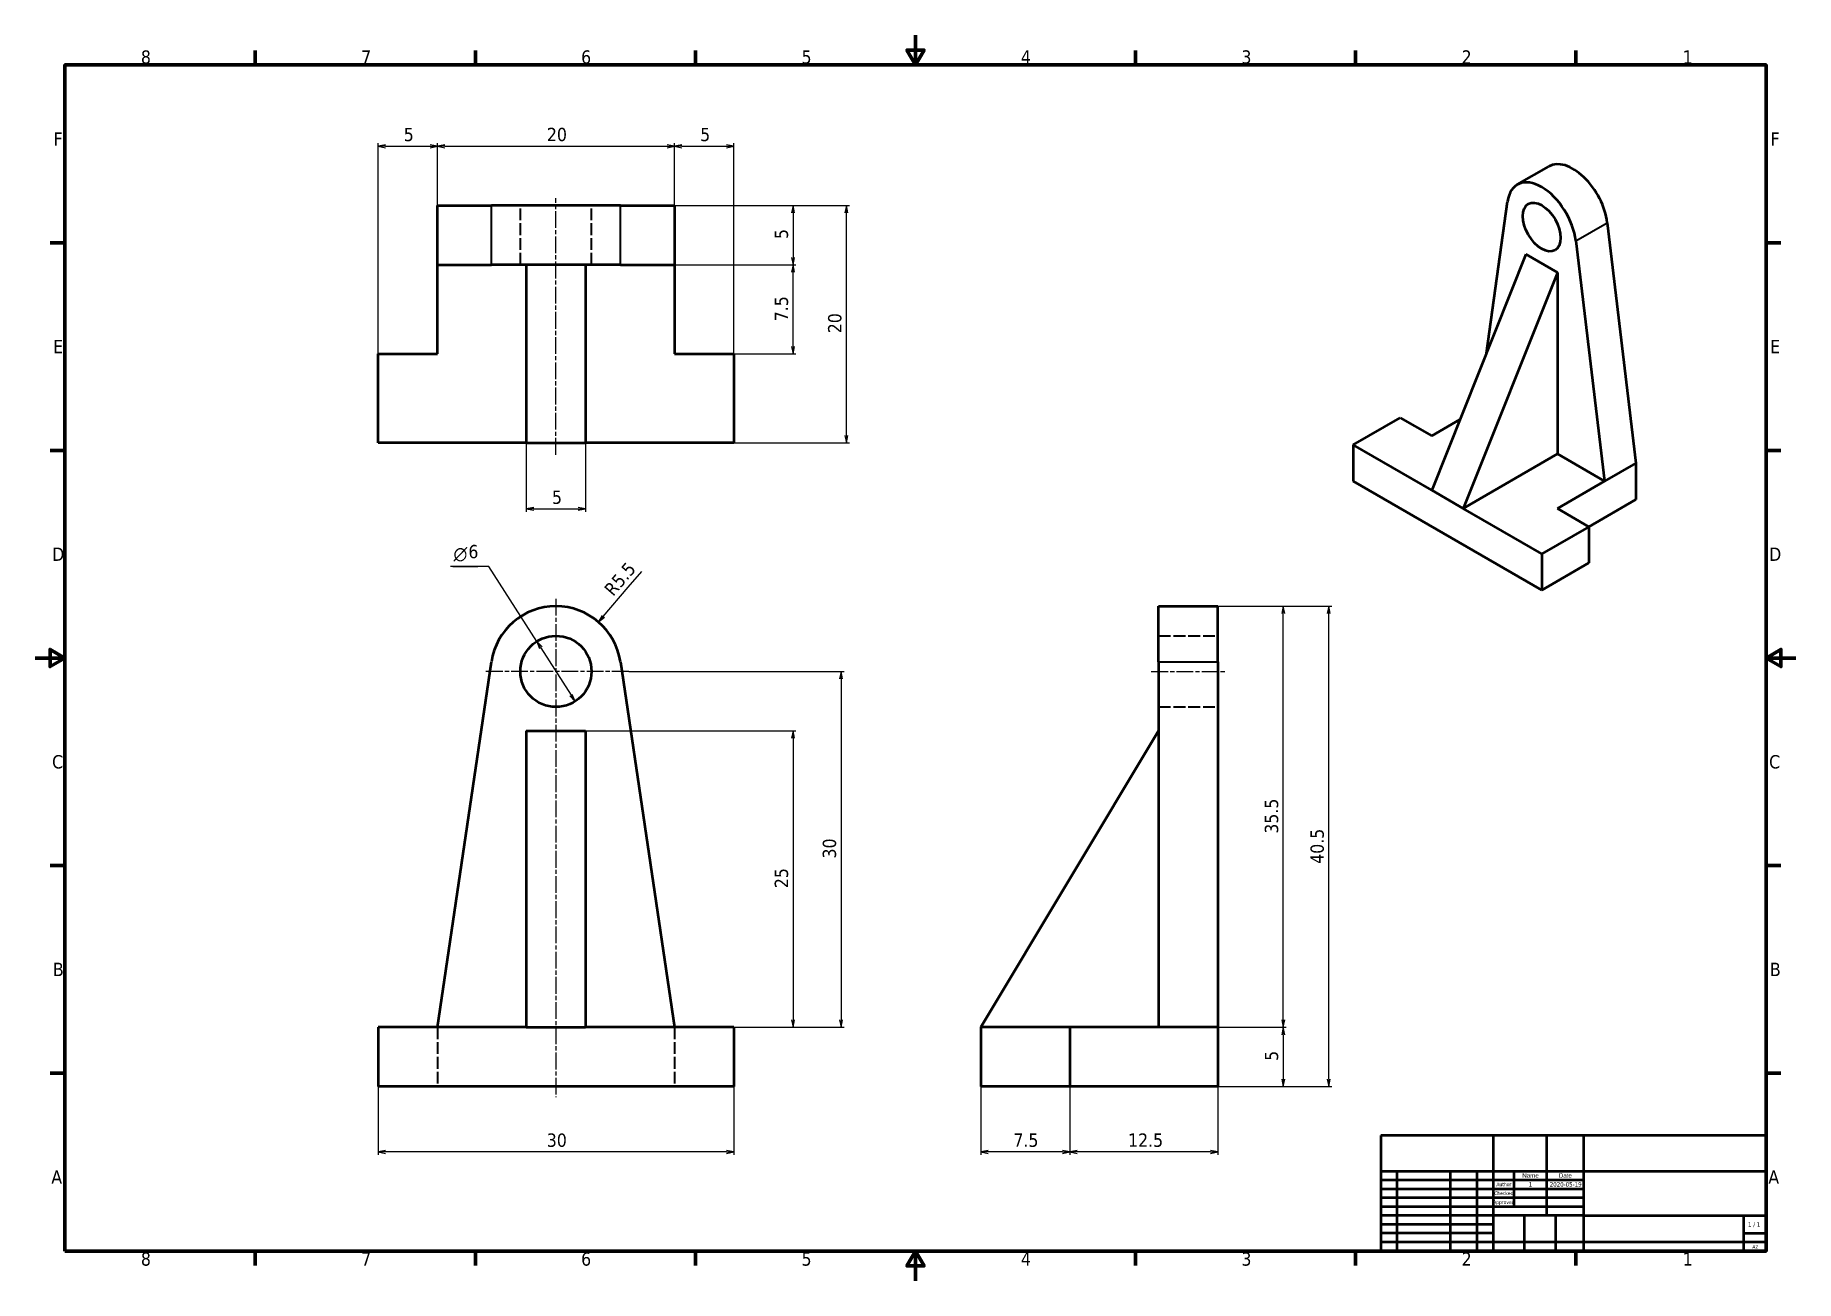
# Model space of a CAD drawing. Header units: millimetres. Extents: x 0 to 149, y 0 to 105.
import ezdxf
from ezdxf.enums import TextEntityAlignment as Align

# ---------------------------------------------------------------- set-up
doc = ezdxf.new("R2010")
doc.units = ezdxf.units.MM
doc.header["$LTSCALE"] = 0.25
doc.linetypes.add('CHAIN', pattern=[0.3543, 0.2362, -0.0295, 0.0591, -0.0295])
doc.linetypes.add('DASHED', pattern=[0.2068, 0.1655, -0.0413])
for name, color, linetype, lineweight in [('Border (ISO)', 7, 'Continuous', 70), ('Center Mark (ISO)', 7, 'Continuous', 25), ('Centerline (ISO)', 7, 'Continuous', 25), ('Dimension (ISO)', 7, 'Continuous', 25), ('Hidden (ISO)', 7, 'DASHED', 35), ('Title (ISO)', 7, 'Continuous', 50), ('Visible (ISO)', 7, 'Continuous', 50), ('Visible Narrow (ISO)', 7, 'Continuous', 35)]:
    doc.layers.add(name, color=color, linetype=linetype, lineweight=lineweight)
doc.styles.add('Note Text (JIS)', font='tahoma.ttf')
doc.styles.add('Text Style12', font='AIGDT___.TTF')
doc.styles.add('Text Style38', font='tahoma.ttf')
doc.styles.add('Text Style39', font='tahoma.ttf')
doc.styles.add('Text Style41', font='tahoma.ttf')

# ---------------------------------------------------------------- blocks, each defined once
blk = doc.blocks.new('Borders Default Border')
at = {"layer": 'Border (ISO)'}
for p, q in [((74.25, 410), (74.25, 414.9)), ((148.5, 410), (148.5, 414.9)), ((222.75, 410), (222.75, 414.9)), ((371.25, 410), (371.25, 414.9)), ((445.5, 410), (445.5, 414.9)), ((519.75, 410), (519.75, 414.9)), ((10, 350), (5.1, 350)), ((584, 350), (588.9, 350)), ((10, 280), (5.1, 280)), ((584, 280), (588.9, 280)), ((10, 140), (5.1, 140)), ((584, 140), (588.9, 140)), ((10, 70), (5.1, 70)), ((584, 70), (588.9, 70)), ((74.25, 10), (74.25, 5.1)), ((148.5, 10), (148.5, 5.1)), ((222.75, 10), (222.75, 5.1)), ((371.25, 10), (371.25, 5.1)), ((445.5, 10), (445.5, 5.1)), ((519.75, 10), (519.75, 5.1))]:
    blk.add_line(p, q, dxfattribs=at)
at = {"layer": 'Border (ISO)', "flags": 128}
for points in [[(297, 420), (297, 410), (294.11, 415), (299.89, 415), (297, 410)], [(10, 10), (10, 410), (584, 410), (584, 10), (10, 10)], [(0, 210), (10, 210), (5, 212.89), (5, 207.11), (10, 210)], [(594, 210), (584, 210), (589, 212.89), (589, 207.11), (584, 210)], [(297, 0), (297, 10), (294.11, 5), (299.89, 5), (297, 10)]]:
    blk.add_lwpolyline(points, dxfattribs=at)
at = {"layer": 'Border (ISO)', "char_height": 4.5, "attachment_point": 7, "style": 'Note Text (JIS)'}
for s, insert in [('8', (35.66, 410.3)), ('7', (109.98, 410.4)), ('6', (184.19, 410.31)), ('5', (258.56, 410.31)), ('4', (332.56, 410.4)), ('3', (406.97, 410.31)), ('2', (481.26, 410.4)), ('1', (555.86, 410.4)), ('F', (6.19, 382.75)), ('F', (585.49, 382.75)), ('E', (6.06, 312.75)), ('E', (585.36, 312.75)), ('D', (5.7, 242.75)), ('D', (585, 242.75)), ('C', (5.69, 172.67)), ('C', (584.99, 172.67)), ('B', (5.98, 102.75)), ('B', (585.28, 102.75)), ('A', (5.44, 32.75)), ('A', (584.74, 32.75)), ('8', (35.66, 5)), ('7', (109.98, 5.1)), ('6', (184.19, 5.01)), ('5', (258.56, 5.01)), ('4', (332.56, 5.1)), ('3', (406.97, 5.01)), ('2', (481.26, 5.1)), ('1', (555.86, 5.1))]:
    blk.add_mtext(s, dxfattribs=dict(at, insert=insert))
blk = doc.blocks.new('Title Blocks JIS')
at = {"layer": 'Title (ISO)'}
for p, q in [((230, 139), (100, 139)), ((100, 139), (100, 100)), ((138, 100), (138, 139)), ((156, 127), (156, 139)), ((168.5, 100), (168.5, 139)), ((230, 100), (230, 139)), ((100, 127), (230, 127)), ((105.5, 100), (105.5, 127)), ((123.5, 100), (123.5, 127)), ((132.5, 100), (132.5, 127)), ((145, 115), (145, 127)), ((156, 112), (156, 127)), ((100, 124), (168.5, 124)), ((100, 121), (168.5, 121)), ((168.5, 118), (100, 118)), ((100, 115), (168.5, 115)), ((138, 112), (100, 112)), ((138, 109), (100, 109)), ((168.5, 112), (138, 112)), ((148.5, 100), (148.5, 112)), ((159, 100), (159, 112)), ((168.5, 112), (230, 112)), ((222.5, 100), (222.5, 112)), ((138, 106), (100, 106)), ((230, 103), (100, 103)), ((222.5, 106), (230, 106)), ((100, 100), (230, 100))]:
    blk.add_line(p, q, dxfattribs=at)
for s, height, style, p in [('Checked', 1.2, 'Text Style41', (141.5, 119.5)), ('Author', 1.2, 'Text Style41', (141.5, 122.5)), ('Approved', 1.2, 'Text Style41', (141.5, 116.5)), ('1 / 1 ', 1.5, 'Text Style39', (226.25, 109))]:
    blk.add_text(s, height=height, dxfattribs=dict(at, style=style)).set_placement(p, align=Align.MIDDLE_CENTER)
at = {"layer": 'Title (ISO)', "char_height": 1.4986, "attachment_point": 5, "style": 'Note Text (JIS)'}
for s, insert, width in [('\\fArial|b0|i0;\\H1.4986;Name', (150.5, 125.5), 10.8457), ('\\fArial|b0|i0;\\H1.4986;Date', (162.25, 125.5), 12.2497)]:
    blk.add_mtext(s, dxfattribs=dict(at, insert=insert, width=width))
at = {"layer": 'Title (ISO)'}
for tag, height, style, p in [('COMPANY', 3.1, 'Text Style38', (199.25, 133)), ('CHECKED_BY', 1.5, 'Text Style39', (150.5, 119.5)), ('CHECKED_DATE', 1.5, 'Text Style39', (162.25, 119.5)), ('ENG_APPROVED_BY', 1.5, 'Text Style39', (150.5, 116.5)), ('ENG_APPROVAL_DATE', 1.5, 'Text Style39', (162.25, 116.5)), ('PART_NUMBER', 3.1, 'Text Style38', (195.5, 107.5))]:
    blk.add_attdef(tag, text='', height=height, dxfattribs=dict(at, style=style)).set_placement(p, align=Align.MIDDLE_CENTER)
at = {"layer": 'Title (ISO)', "style": 'Text Style38'}
blk.add_attdef('TITLE', text='', height=3.1, dxfattribs=at).set_placement((169.5, 126), align=Align.TOP_LEFT)
at = {"layer": 'Title (ISO)'}
for tag, p, height, style in [('AUTHOR_001', (149.91, 121.75), 1.5, 'Text Style39'), ('CREATION_DATE_001', (156.98, 121.75), 1.5, 'Text Style39'), ('Sheet_Size_001', (225.34, 100.89), 1.2, 'Text Style41')]:
    blk.add_attdef(tag, p, '', height=height, dxfattribs=dict(at, style=style))

msp = doc.modelspace()

# ---------------------------------------------------------------- linework, layer by layer
at = {"layer": 'Center Mark (ISO)', "linetype": 'CHAIN', "ltscale": 23.990969}
for p, q in [((43.92, 57.49), (43.92, 15.48)), ((50.06, 51.37), (37.88, 51.37))]:
    msp.add_line(p, q, dxfattribs=at)
at = {"layer": 'Centerline (ISO)', "linetype": 'CHAIN', "ltscale": 23.990969}
for p, q in [((43.92, 69.63), (43.92, 91.27)), ((94.14, 51.37), (100.39, 51.37))]:
    msp.add_line(p, q, dxfattribs=at)
at = {"layer": 'Dimension (ISO)'}
for p, q in [((28.92, 78.15), (28.92, 95.9)), ((29.55, 95.77), (28.92, 95.65)), ((29.55, 95.65), (28.92, 95.65)), ((28.92, 95.65), (29.55, 95.52)), ((29.55, 95.65), (33.3, 95.65)), ((33.92, 95.65), (33.3, 95.77)), ((33.3, 95.65), (33.92, 95.65)), ((33.3, 95.52), (33.92, 95.65)), ((33.92, 90.65), (33.92, 95.9)), ((33.92, 90.65), (33.92, 95.9)), ((34.55, 95.77), (33.92, 95.65)), ((34.55, 95.65), (33.92, 95.65)), ((33.92, 95.65), (34.55, 95.52)), ((34.55, 95.65), (53.3, 95.65)), ((53.92, 95.65), (53.3, 95.77)), ((53.3, 95.65), (53.92, 95.65)), ((53.3, 95.52), (53.92, 95.65)), ((53.92, 85.65), (53.92, 95.9)), ((53.92, 90.65), (53.92, 95.9)), ((54.55, 95.77), (53.92, 95.65)), ((54.55, 95.65), (53.92, 95.65)), ((53.92, 95.65), (54.55, 95.52)), ((54.55, 95.65), (58.3, 95.65)), ((58.92, 95.65), (58.3, 95.77)), ((58.3, 95.65), (58.92, 95.65)), ((58.3, 95.52), (58.92, 95.65)), ((58.92, 78.15), (58.92, 95.9)), ((53.92, 90.65), (64.17, 90.65)), ((53.92, 90.65), (68.67, 90.65)), ((63.92, 90.65), (63.8, 90.02)), ((63.92, 90.02), (63.92, 90.65)), ((64.05, 90.02), (63.92, 90.65)), ((68.42, 90.65), (68.3, 90.02)), ((68.42, 90.02), (68.42, 90.65)), ((68.55, 90.02), (68.42, 90.65)), ((63.92, 90.02), (63.92, 86.27)), ((68.42, 71.27), (68.42, 90.02)), ((63.8, 86.27), (63.92, 85.65)), ((63.92, 86.27), (63.92, 85.65)), ((63.92, 85.65), (64.05, 86.27)), ((53.92, 85.65), (64.17, 85.65)), ((53.92, 85.65), (64.17, 85.65)), ((63.92, 85.65), (63.8, 85.02)), ((63.92, 85.02), (63.92, 85.65)), ((64.05, 85.02), (63.92, 85.65)), ((63.92, 78.77), (63.92, 85.02)), ((63.8, 78.77), (63.92, 78.15)), ((63.92, 78.77), (63.92, 78.15)), ((63.92, 78.15), (64.05, 78.77)), ((58.92, 78.15), (64.17, 78.15)), ((41.42, 70.65), (41.42, 64.82)), ((46.42, 70.65), (46.42, 64.82)), ((58.92, 70.65), (68.67, 70.65)), ((68.3, 71.27), (68.42, 70.65)), ((68.42, 71.27), (68.42, 70.65)), ((68.42, 70.65), (68.55, 71.27)), ((42.05, 65.2), (41.42, 65.07)), ((42.05, 65.07), (41.42, 65.07)), ((41.42, 65.07), (42.05, 64.95)), ((42.05, 65.07), (45.8, 65.07)), ((46.42, 65.07), (45.8, 65.2)), ((45.8, 65.07), (46.42, 65.07)), ((45.8, 64.95), (46.42, 65.07)), ((38.27, 60.22), (35.02, 60.22)), ((35.22, 60.22), (37.32, 60.22)), ((42.31, 53.9), (38.27, 60.22)), ((50.02, 58.46), (51.16, 59.79)), ((47.91, 56.01), (50.02, 58.46)), ((99.76, 56.87), (105.51, 56.87)), ((99.76, 56.87), (109.36, 56.87)), ((105.26, 56.87), (105.14, 56.24)), ((105.26, 56.24), (105.26, 56.87)), ((105.39, 56.24), (105.26, 56.87)), ((109.11, 56.87), (108.98, 56.24)), ((109.11, 56.24), (109.11, 56.87)), ((109.23, 56.24), (109.11, 56.87)), ((47.82, 56.09), (47.51, 55.54)), ((47.91, 56.01), (47.51, 55.54)), ((47.51, 55.54), (48.01, 55.93)), ((105.26, 21.99), (105.26, 56.24)), ((109.11, 16.99), (109.11, 56.24)), ((42.64, 53.37), (42.31, 53.9)), ((42.75, 53.44), (42.31, 53.9)), ((42.31, 53.9), (42.54, 53.3)), ((42.64, 53.37), (45.2, 49.37)), ((50.06, 51.37), (68.22, 51.37)), ((67.97, 51.37), (67.85, 50.74)), ((67.97, 50.74), (67.97, 51.37)), ((68.1, 50.74), (67.97, 51.37)), ((67.97, 50.74), (67.97, 21.99)), ((45.09, 49.3), (45.54, 48.84)), ((45.2, 49.37), (45.54, 48.84)), ((45.54, 48.84), (45.3, 49.43)), ((46.42, 46.37), (64.17, 46.37)), ((63.92, 46.37), (63.8, 45.74)), ((63.92, 45.74), (63.92, 46.37)), ((64.05, 45.74), (63.92, 46.37)), ((63.92, 45.74), (63.92, 21.99)), ((46.42, 21.37), (64.17, 21.37)), ((58.92, 21.37), (68.22, 21.37)), ((63.8, 21.99), (63.92, 21.37)), ((63.92, 21.99), (63.92, 21.37)), ((63.92, 21.37), (64.05, 21.99)), ((67.85, 21.99), (67.97, 21.37)), ((67.97, 21.99), (67.97, 21.37)), ((67.97, 21.37), (68.1, 21.99)), ((99.76, 21.37), (105.51, 21.37)), ((99.76, 21.37), (105.51, 21.37)), ((105.14, 21.99), (105.26, 21.37)), ((105.26, 21.37), (105.14, 20.74)), ((105.26, 21.99), (105.26, 21.37)), ((105.26, 21.37), (105.39, 21.99)), ((105.26, 20.74), (105.26, 21.37)), ((105.39, 20.74), (105.26, 21.37)), ((105.26, 20.74), (105.26, 16.99)), ((28.92, 16.37), (28.92, 10.62)), ((58.92, 16.37), (58.92, 10.62)), ((79.76, 16.37), (79.76, 10.62)), ((87.26, 16.37), (87.26, 10.62)), ((87.26, 16.37), (87.26, 10.62)), ((99.76, 16.37), (99.76, 10.62)), ((99.76, 16.37), (105.51, 16.37)), ((99.76, 16.37), (109.36, 16.37)), ((105.14, 16.99), (105.26, 16.37)), ((105.26, 16.99), (105.26, 16.37)), ((105.26, 16.37), (105.39, 16.99)), ((108.98, 16.99), (109.11, 16.37)), ((109.11, 16.99), (109.11, 16.37)), ((109.11, 16.37), (109.23, 16.99)), ((29.55, 10.99), (28.92, 10.87)), ((29.55, 10.87), (28.92, 10.87)), ((28.92, 10.87), (29.55, 10.74)), ((58.3, 10.87), (29.55, 10.87)), ((58.92, 10.87), (58.3, 10.99)), ((58.3, 10.87), (58.92, 10.87)), ((58.3, 10.74), (58.92, 10.87)), ((80.39, 10.99), (79.76, 10.87)), ((80.39, 10.87), (79.76, 10.87)), ((79.76, 10.87), (80.39, 10.74)), ((86.64, 10.87), (80.39, 10.87)), ((87.26, 10.87), (86.64, 10.99)), ((86.64, 10.87), (87.26, 10.87)), ((86.64, 10.74), (87.26, 10.87)), ((87.89, 10.99), (87.26, 10.87)), ((87.89, 10.87), (87.26, 10.87)), ((87.26, 10.87), (87.89, 10.74)), ((99.14, 10.87), (87.89, 10.87)), ((99.76, 10.87), (99.14, 10.99)), ((99.14, 10.87), (99.76, 10.87)), ((99.14, 10.74), (99.76, 10.87))]:
    msp.add_line(p, q, dxfattribs=at)
at = {"layer": 'Hidden (ISO)', "ltscale": 24.17795}
for p, q in [((40.92, 85.65), (40.92, 90.65)), ((46.92, 85.65), (46.92, 90.65)), ((94.76, 54.37), (99.76, 54.37)), ((94.76, 48.37), (99.76, 48.37)), ((33.92, 21.37), (33.92, 16.37)), ((53.92, 21.37), (53.92, 16.37))]:
    msp.add_line(p, q, dxfattribs=at)
at = {"layer": 'Visible (ISO)'}
for p, q in [((125.01, 92.41), (127.66, 93.94)), ((33.92, 85.65), (33.92, 90.65)), ((33.92, 90.65), (38.48, 90.65)), ((49.36, 90.65), (38.48, 90.65)), ((49.36, 90.65), (53.92, 90.65)), ((53.92, 90.65), (53.92, 85.65)), ((122.41, 78.21), (124.18, 90.99)), ((132.6, 89.19), (135.02, 68.93)), ((129.95, 87.66), (132.37, 67.4)), ((125.74, 86.54), (117.79, 66.64)), ((125.74, 86.54), (128.39, 85.01)), ((33.92, 78.15), (33.92, 85.65)), ((33.92, 85.65), (38.48, 85.65)), ((49.36, 85.65), (38.48, 85.65)), ((41.42, 85.65), (41.42, 70.65)), ((46.42, 85.65), (46.42, 70.65)), ((49.36, 85.65), (53.92, 85.65)), ((53.92, 85.65), (53.92, 78.15)), ((128.39, 85.01), (120.44, 65.11)), ((128.39, 85.01), (128.39, 69.7)), ((28.92, 78.15), (33.92, 78.15)), ((28.92, 70.65), (28.92, 78.15)), ((53.92, 78.15), (58.92, 78.15)), ((58.92, 78.15), (58.92, 70.65)), ((111.16, 70.46), (115.14, 72.76)), ((115.14, 72.76), (117.79, 71.23)), ((117.79, 71.23), (120.17, 72.61)), ((41.42, 70.65), (28.92, 70.65)), ((41.42, 70.65), (46.42, 70.65)), ((58.92, 70.65), (46.42, 70.65)), ((117.79, 66.64), (111.16, 70.46)), ((111.16, 70.46), (111.16, 67.4)), ((128.39, 69.7), (120.44, 65.11)), ((132.37, 67.4), (128.39, 69.7)), ((135.02, 68.93), (132.37, 67.4)), ((135.02, 68.93), (135.02, 65.87)), ((127.07, 58.22), (111.16, 67.4)), ((132.37, 67.4), (128.39, 65.11)), ((117.79, 66.64), (120.44, 65.11)), ((135.02, 65.87), (131.05, 63.57)), ((127.07, 61.28), (120.44, 65.11)), ((128.39, 65.11), (131.05, 63.57)), ((131.05, 63.57), (127.07, 61.28)), ((131.05, 63.57), (131.05, 60.51)), ((127.07, 61.28), (127.07, 58.22)), ((131.05, 60.51), (127.07, 58.22)), ((94.76, 52.17), (94.76, 56.87)), ((94.76, 56.87), (99.76, 56.87)), ((99.76, 52.17), (99.76, 56.87)), ((33.92, 21.37), (38.48, 52.17)), ((49.36, 52.17), (53.92, 21.37)), ((94.76, 52.17), (94.76, 21.37)), ((99.76, 52.17), (99.76, 21.37)), ((41.42, 46.37), (46.42, 46.37)), ((41.42, 46.37), (41.42, 21.37)), ((46.42, 46.37), (46.42, 21.37)), ((94.76, 46.37), (79.76, 21.37)), ((41.42, 21.37), (28.92, 21.37)), ((28.92, 21.37), (28.92, 16.37)), ((41.42, 21.37), (46.42, 21.37)), ((58.92, 21.37), (46.42, 21.37)), ((58.92, 21.37), (58.92, 16.37)), ((87.26, 21.37), (79.76, 21.37)), ((79.76, 21.37), (79.76, 16.37)), ((94.76, 21.37), (87.26, 21.37)), ((87.26, 21.37), (87.26, 16.37)), ((99.76, 21.37), (94.76, 21.37)), ((99.76, 21.37), (99.76, 16.37)), ((58.92, 16.37), (28.92, 16.37)), ((87.26, 16.37), (79.76, 16.37)), ((99.76, 16.37), (87.26, 16.37))]:
    msp.add_line(p, q, dxfattribs=at)
msp.add_circle((43.92, 51.37), 3, dxfattribs=at)
msp.add_arc((43.92, 51.37), 5.5, 8.4188, 171.5812, dxfattribs=at)
for centre, end_param in [((129.72, 90.37), 6.283185), ((127.07, 88.83), 6.921647)]:
    msp.add_ellipse(centre, major_axis=(-2.06, 3.57), ratio=0.57735, start_param=4.073927, end_param=end_param, dxfattribs=at)
msp.add_ellipse((127.07, 88.83), major_axis=(1.13, -1.95), ratio=0.57735, dxfattribs=at)
at = {"layer": 'Visible Narrow (ISO)'}
for p, q in [((38.48, 85.65), (38.48, 90.65)), ((49.36, 85.65), (49.36, 90.65)), ((129.95, 87.66), (132.6, 89.19)), ((94.76, 52.17), (99.76, 52.17))]:
    msp.add_line(p, q, dxfattribs=at)

# ---------------------------------------------------------------- block references
at = {"xscale": 0.25, "yscale": 0.25, "zscale": 0.25}
msp.add_blockref('Borders Default Border', (0, 0), dxfattribs=at)
msp.add_blockref('Title Blocks JIS', (88.5, -22.5), dxfattribs=at).add_auto_attribs({'CREATION_DATE_001': '2020-05-19', 'AUTHOR_001': '1', 'Sheet_Size_001': 'A2'})

# ---------------------------------------------------------------- texts
at = {"layer": 'Dimension (ISO)', "attachment_point": 7}
for s, insert, char_height, style in [('5', (31.09, 96.05), 1.12, 'Note Text (JIS)'), ('20', (43.16, 96.05), 1.125, 'Note Text (JIS)'), ('5', (56.09, 96.05), 1.12, 'Note Text (JIS)'), ('5', (43.59, 65.47), 1.12, 'Note Text (JIS)'), ('\\fAIGDT|b0|i0|p0;n', (35.28, 60.63), 1.125, 'Text Style12'), ('6', (36.54, 60.89), 1.12, 'Note Text (JIS)'), ('30', (43.15, 11.27), 1.125, 'Note Text (JIS)'), ('7.5', (82.51, 11.27), 1.125, 'Note Text (JIS)'), ('12.5', (92.18, 11.27), 1.125, 'Note Text (JIS)')]:
    msp.add_mtext(s, dxfattribs=dict(at, insert=insert, char_height=char_height, style=style))
at = {"layer": 'Dimension (ISO)', "attachment_point": 7, "style": 'Note Text (JIS)'}
for s, insert, char_height, rotation in [('5', (63.52, 87.82), 1.12, 90), ('7.5', (63.52, 80.89), 1.125, 90), ('20', (68.02, 79.88), 1.125, 90), ('5.5', (49.38, 58.34), 1.125, 49.323), ('R', (48.75, 57.64), 1.12, 49.323), ('35.5', (104.86, 37.69), 1.125, 90), ('30', (67.57, 35.6), 1.125, 90), ('40.5', (108.71, 35.15), 1.125, 90), ('25', (63.52, 33.1), 1.125, 90), ('5', (104.86, 18.54), 1.12, 90)]:
    msp.add_mtext(s, dxfattribs=dict(at, insert=insert, char_height=char_height, rotation=rotation))

doc.saveas('drawing.dxf')
